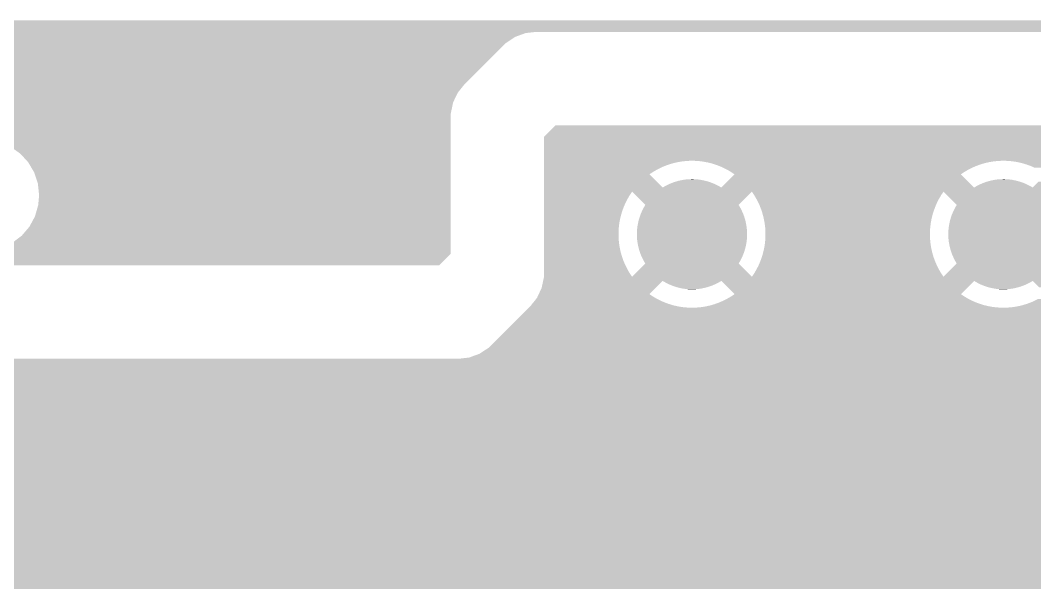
# Model space of a CAD drawing. Extents: x 295 to 953, y 10 to 290.
# Drawn here: x 794.71 to 812.92, y 118.97 to 129.14 of the extents above; entities that cross this region are included whole.
import ezdxf

# ---------------------------------------------------------------- set-up
doc = ezdxf.new("R2010")
doc.units = 0
doc.header["$LTSCALE"] = 5
doc.header["$MEASUREMENT"] = 0
doc.layers.add('GND1', color=7, linetype='CONTINUOUS')

msp = doc.modelspace()

# ---------------------------------------------------------------- linework, layer by layer
at = {"layer": 'GND1'}
for points in [[(741.248, 128.931), (741.248, 129.139), (820.39, 128.931), (820.597, 129.139)], [(741.248, 128.909), (741.248, 128.931), (803.781, 128.909), (803.973, 128.931)], [(741.248, 128.843), (741.248, 128.909), (803.599, 128.843), (803.781, 128.909)], [(741.248, 128.791), (741.248, 128.843), (803.52, 128.791), (803.599, 128.843)], [(748.865, 128.79), (748.768, 128.791), (803.518, 128.79), (803.52, 128.791)], [(748.961, 128.785), (748.865, 128.79), (803.509, 128.785), (803.518, 128.79)], [(749.058, 128.775), (748.961, 128.785), (803.494, 128.775), (803.509, 128.785)], [(749.153, 128.76), (749.058, 128.775), (803.472, 128.76), (803.494, 128.775)], [(749.248, 128.741), (749.153, 128.76), (803.443, 128.741), (803.472, 128.76)], [(749.262, 128.738), (749.248, 128.741), (803.437, 128.738), (803.443, 128.741)], [(749.342, 128.718), (749.262, 128.738), (803.416, 128.718), (803.437, 128.738)], [(749.435, 128.69), (749.342, 128.718), (803.385, 128.69), (803.416, 128.718)], [(749.448, 128.686), (749.435, 128.69), (803.38, 128.686), (803.385, 128.69)], [(749.526, 128.659), (749.448, 128.686), (803.353, 128.659), (803.38, 128.686)], [(749.616, 128.623), (749.526, 128.659), (803.317, 128.623), (803.353, 128.659)], [(749.704, 128.582), (749.616, 128.623), (803.277, 128.582), (803.317, 128.623)], [(749.79, 128.538), (749.704, 128.582), (803.233, 128.538), (803.277, 128.582)], [(749.874, 128.49), (749.79, 128.538), (803.185, 128.49), (803.233, 128.538)], [(749.463, 128.078), (749.874, 128.49), (802.773, 128.078), (803.185, 128.49)], [(741.248, 127.987), (741.248, 128.078), (802.682, 127.987), (802.773, 128.078)], [(741.248, 127.836), (741.248, 127.987), (802.562, 127.836), (802.682, 127.987)], [(741.248, 127.779), (741.248, 127.836), (802.535, 127.779), (802.562, 127.836)], [(750.622, 127.716), (750.586, 127.779), (802.505, 127.716), (802.535, 127.779)], [(750.651, 127.661), (750.622, 127.716), (802.48, 127.661), (802.505, 127.716)], [(750.667, 127.63), (750.651, 127.661), (802.473, 127.63), (802.48, 127.661)], [(750.709, 127.542), (750.667, 127.63), (802.455, 127.542), (802.473, 127.63)], [(750.738, 127.472), (750.709, 127.542), (802.44, 127.472), (802.455, 127.542)], [(750.746, 127.453), (750.738, 127.472), (802.439, 127.453), (802.44, 127.472)], [(750.767, 127.395), (750.746, 127.453), (802.436, 127.395), (802.439, 127.453)], [(750.778, 127.362), (750.767, 127.395), (802.436, 127.362), (802.436, 127.395)], [(750.807, 127.269), (750.778, 127.362), (802.436, 127.269), (802.436, 127.362)], [(750.831, 127.176), (750.807, 127.269), (802.436, 127.176), (802.436, 127.269)], [(804.139, 127.074), (804.32, 127.255), (833.085, 127.074), (833.183, 127.255)], [(750.851, 127.081), (750.831, 127.176), (802.436, 127.081), (802.436, 127.176)], [(750.866, 126.991), (750.851, 127.081), (802.436, 126.991), (802.436, 127.081)], [(804.113, 127.048), (804.139, 127.074), (833.078, 127.048), (833.085, 127.074)], [(794.349, 126.951), (794.142, 126.991), (802.436, 126.951), (802.436, 126.991)], [(794.543, 126.867), (794.349, 126.951), (802.436, 126.867), (802.436, 126.951)], [(804.113, 127.047), (804.113, 127.048), (833.078, 127.047), (833.078, 127.048)], [(804.113, 126.871), (804.113, 127.047), (833.027, 126.871), (833.078, 127.047)], [(794.715, 126.745), (794.543, 126.867), (802.436, 126.745), (802.436, 126.867)], [(794.857, 126.59), (794.715, 126.745), (802.436, 126.59), (802.436, 126.745)], [(804.113, 126.696), (804.113, 126.871), (833.011, 126.696), (833.027, 126.871)], [(804.113, 126.618), (804.113, 126.696), (833.019, 126.618), (833.011, 126.696)], [(794.964, 126.408), (794.857, 126.59), (802.436, 126.408), (802.436, 126.59)], [(804.113, 126.613), (804.113, 126.618), (806.66, 126.613), (806.736, 126.618)], [(804.113, 126.605), (804.113, 126.613), (806.583, 126.605), (806.66, 126.613)], [(804.113, 126.592), (804.113, 126.605), (806.508, 126.592), (806.583, 126.605)], [(804.113, 126.575), (804.113, 126.592), (806.433, 126.575), (806.508, 126.592)], [(804.113, 126.553), (804.113, 126.575), (806.359, 126.553), (806.433, 126.575)], [(804.113, 126.527), (804.113, 126.553), (806.287, 126.527), (806.359, 126.553)], [(804.113, 126.497), (804.113, 126.527), (806.216, 126.497), (806.287, 126.527)], [(806.813, 126.617), (806.736, 126.618), (812.316, 126.617), (812.324, 126.618)], [(806.869, 126.613), (806.813, 126.617), (812.248, 126.613), (812.316, 126.617)], [(806.89, 126.612), (806.869, 126.613), (812.236, 126.612), (812.248, 126.613)], [(806.948, 126.605), (806.89, 126.612), (812.171, 126.605), (812.236, 126.612)], [(806.966, 126.603), (806.948, 126.605), (812.158, 126.603), (812.171, 126.605)], [(807.024, 126.592), (806.966, 126.603), (812.096, 126.592), (812.158, 126.603)], [(807.042, 126.589), (807.024, 126.592), (812.082, 126.589), (812.096, 126.592)], [(807.1, 126.575), (807.042, 126.589), (812.021, 126.575), (812.082, 126.589)], [(807.116, 126.571), (807.1, 126.575), (812.007, 126.571), (812.021, 126.575)], [(807.174, 126.553), (807.116, 126.571), (811.947, 126.553), (812.007, 126.571)], [(807.19, 126.548), (807.174, 126.553), (811.934, 126.548), (811.947, 126.553)], [(807.246, 126.527), (807.19, 126.548), (811.875, 126.527), (811.934, 126.548)], [(807.262, 126.522), (807.246, 126.527), (811.862, 126.522), (811.875, 126.527)], [(807.317, 126.497), (807.262, 126.522), (811.804, 126.497), (811.862, 126.522)], [(812.401, 126.617), (812.324, 126.618), (833.019, 126.617), (833.019, 126.618)], [(812.478, 126.612), (812.401, 126.617), (833.02, 126.612), (833.019, 126.617)], [(812.554, 126.603), (812.478, 126.612), (833.021, 126.603), (833.02, 126.612)], [(812.63, 126.589), (812.554, 126.603), (833.022, 126.589), (833.021, 126.603)], [(812.704, 126.571), (812.63, 126.589), (833.024, 126.571), (833.022, 126.589)], [(812.778, 126.548), (812.704, 126.571), (833.027, 126.548), (833.024, 126.571)], [(812.85, 126.522), (812.778, 126.548), (833.03, 126.522), (833.027, 126.548)], [(812.92, 126.491), (812.85, 126.522), (833.033, 126.491), (833.03, 126.522)], [(795.03, 126.207), (794.964, 126.408), (802.436, 126.207), (802.436, 126.408)], [(804.113, 126.463), (804.113, 126.497), (806.148, 126.463), (806.216, 126.497)], [(804.113, 126.425), (804.113, 126.463), (806.081, 126.425), (806.148, 126.463)], [(804.113, 126.383), (804.113, 126.425), (806.016, 126.383), (806.081, 126.425)], [(804.113, 126.375), (804.113, 126.383), (806.004, 126.375), (806.016, 126.383)], [(804.113, 126.137), (804.113, 126.375), (806.241, 126.137), (806.004, 126.375)], [(807.293, 126.137), (807.53, 126.374), (811.829, 126.137), (811.592, 126.374)], [(807.332, 126.491), (807.317, 126.497), (811.791, 126.491), (811.804, 126.497)], [(807.386, 126.463), (807.332, 126.491), (811.736, 126.463), (811.791, 126.491)], [(807.4, 126.456), (807.386, 126.463), (811.723, 126.456), (811.736, 126.463)], [(807.453, 126.425), (807.4, 126.456), (811.669, 126.425), (811.723, 126.456)], [(807.466, 126.417), (807.453, 126.425), (811.656, 126.417), (811.669, 126.425)], [(807.517, 126.383), (807.466, 126.417), (811.604, 126.383), (811.656, 126.417)], [(807.53, 126.375), (807.517, 126.383), (811.592, 126.375), (811.604, 126.383)], [(807.53, 126.374), (807.53, 126.375), (811.592, 126.374), (811.592, 126.375)], [(795.052, 125.998), (795.03, 126.207), (802.436, 125.998), (802.436, 126.207)], [(806.241, 126.137), (806.28, 126.16), (807.293, 126.137), (807.254, 126.16)], [(806.28, 126.16), (806.3, 126.17), (807.254, 126.16), (807.235, 126.17)], [(806.3, 126.17), (806.338, 126.19), (807.235, 126.17), (807.195, 126.19)], [(806.338, 126.19), (806.36, 126.2), (807.195, 126.19), (807.176, 126.2)], [(806.36, 126.2), (806.399, 126.217), (807.176, 126.2), (807.133, 126.217)], [(806.399, 126.217), (806.421, 126.225), (807.133, 126.217), (807.114, 126.225)], [(806.421, 126.225), (806.462, 126.24), (807.114, 126.225), (807.071, 126.24)], [(806.462, 126.24), (806.485, 126.246), (807.071, 126.24), (807.051, 126.246)], [(806.485, 126.246), (806.526, 126.258), (807.051, 126.246), (807.006, 126.258)], [(806.526, 126.258), (806.55, 126.263), (807.006, 126.258), (806.987, 126.263)], [(806.55, 126.263), (806.591, 126.272), (806.987, 126.263), (806.941, 126.272)], [(806.591, 126.272), (806.616, 126.276), (806.941, 126.272), (806.922, 126.276)], [(806.616, 126.276), (806.657, 126.282), (806.922, 126.276), (806.874, 126.282)], [(806.657, 126.282), (806.685, 126.284), (806.874, 126.282), (806.856, 126.284)], [(806.685, 126.284), (806.723, 126.287), (806.856, 126.284), (806.803, 126.287)], [(806.723, 126.287), (806.789, 126.288), (806.803, 126.287), (806.789, 126.288)], [(811.829, 126.137), (811.868, 126.16), (812.881, 126.137), (812.842, 126.16)], [(811.868, 126.16), (811.888, 126.17), (812.842, 126.16), (812.823, 126.17)], [(811.888, 126.17), (811.926, 126.19), (812.823, 126.17), (812.783, 126.19)], [(811.926, 126.19), (811.948, 126.2), (812.783, 126.19), (812.764, 126.2)], [(811.948, 126.2), (811.987, 126.217), (812.764, 126.2), (812.721, 126.217)], [(811.987, 126.217), (812.009, 126.225), (812.721, 126.217), (812.702, 126.225)], [(812.009, 126.225), (812.05, 126.24), (812.702, 126.225), (812.659, 126.24)], [(812.05, 126.24), (812.073, 126.246), (812.659, 126.24), (812.639, 126.246)], [(812.073, 126.246), (812.114, 126.258), (812.639, 126.246), (812.594, 126.258)], [(812.114, 126.258), (812.138, 126.263), (812.594, 126.258), (812.575, 126.263)], [(812.138, 126.263), (812.179, 126.272), (812.575, 126.263), (812.529, 126.272)], [(812.179, 126.272), (812.204, 126.276), (812.529, 126.272), (812.51, 126.276)], [(812.204, 126.276), (812.245, 126.282), (812.51, 126.276), (812.462, 126.282)], [(812.245, 126.282), (812.273, 126.284), (812.462, 126.282), (812.444, 126.284)], [(812.273, 126.284), (812.311, 126.287), (812.444, 126.284), (812.391, 126.287)], [(812.311, 126.287), (812.377, 126.288), (812.391, 126.287), (812.377, 126.288)], [(812.881, 126.137), (812.895, 126.151), (826.486, 126.137), (826.505, 126.151)], [(812.895, 126.151), (812.985, 126.241), (826.505, 126.151), (826.695, 126.241)], [(795.036, 125.823), (795.052, 125.998), (802.436, 125.823), (802.436, 125.998)], [(804.113, 126.062), (804.113, 126.137), (826.389, 126.062), (826.486, 126.137)], [(804.113, 125.999), (804.113, 126.062), (805.649, 125.999), (805.692, 126.062)], [(804.113, 125.932), (804.113, 125.999), (805.61, 125.932), (805.649, 125.999)], [(805.929, 125.825), (805.692, 126.062), (807.605, 125.825), (807.842, 126.062)], [(807.869, 126.024), (807.842, 126.062), (811.254, 126.024), (811.28, 126.062)], [(807.884, 125.999), (807.869, 126.024), (811.237, 125.999), (811.254, 126.024)], [(807.909, 125.959), (807.884, 125.999), (811.214, 125.959), (811.237, 125.999)], [(811.517, 125.825), (811.28, 126.062), (813.193, 125.825), (813.43, 126.062)], [(794.978, 125.62), (795.036, 125.823), (802.436, 125.62), (802.436, 125.823)], [(804.113, 125.864), (804.113, 125.932), (805.575, 125.864), (805.61, 125.932)], [(804.113, 125.794), (804.113, 125.864), (805.545, 125.794), (805.575, 125.864)], [(804.113, 125.722), (804.113, 125.794), (805.518, 125.722), (805.545, 125.794)], [(805.896, 125.767), (805.918, 125.806), (807.638, 125.767), (807.616, 125.806)], [(805.918, 125.806), (805.929, 125.825), (807.616, 125.806), (807.605, 125.825)], [(807.923, 125.932), (807.909, 125.959), (811.198, 125.932), (811.214, 125.959)], [(807.945, 125.891), (807.923, 125.932), (811.177, 125.891), (811.198, 125.932)], [(807.958, 125.864), (807.945, 125.891), (811.163, 125.864), (811.177, 125.891)], [(807.978, 125.822), (807.958, 125.864), (811.145, 125.822), (811.163, 125.864)], [(807.989, 125.794), (807.978, 125.822), (811.133, 125.794), (811.145, 125.822)], [(808.006, 125.75), (807.989, 125.794), (811.117, 125.75), (811.133, 125.794)], [(811.484, 125.767), (811.506, 125.806), (813.226, 125.767), (813.204, 125.806)], [(811.506, 125.806), (811.517, 125.825), (813.204, 125.806), (813.193, 125.825)], [(794.878, 125.434), (794.978, 125.62), (802.436, 125.434), (802.436, 125.62)], [(804.113, 125.648), (804.113, 125.722), (805.495, 125.648), (805.518, 125.722)], [(804.113, 125.574), (804.113, 125.648), (805.477, 125.574), (805.495, 125.648)], [(805.82, 125.583), (805.834, 125.625), (807.714, 125.583), (807.701, 125.625)], [(805.834, 125.625), (805.841, 125.646), (807.701, 125.625), (807.693, 125.646)], [(805.841, 125.646), (805.858, 125.687), (807.693, 125.646), (807.677, 125.687)], [(805.858, 125.687), (805.866, 125.708), (807.677, 125.687), (807.667, 125.708)], [(805.866, 125.708), (805.886, 125.748), (807.667, 125.708), (807.649, 125.748)], [(805.886, 125.748), (805.896, 125.767), (807.649, 125.748), (807.638, 125.767)], [(808.016, 125.722), (808.006, 125.75), (811.106, 125.722), (811.117, 125.75)], [(808.03, 125.678), (808.016, 125.722), (811.092, 125.678), (811.106, 125.722)], [(808.038, 125.648), (808.03, 125.678), (811.083, 125.648), (811.092, 125.678)], [(808.05, 125.603), (808.038, 125.648), (811.072, 125.603), (811.083, 125.648)], [(808.056, 125.574), (808.05, 125.603), (811.065, 125.574), (811.072, 125.603)], [(811.408, 125.583), (811.422, 125.625), (813.302, 125.583), (813.289, 125.625)], [(811.422, 125.625), (811.429, 125.646), (813.289, 125.625), (813.281, 125.646)], [(811.429, 125.646), (811.446, 125.687), (813.281, 125.646), (813.265, 125.687)], [(811.446, 125.687), (811.454, 125.708), (813.265, 125.687), (813.255, 125.708)], [(811.454, 125.708), (811.474, 125.748), (813.255, 125.708), (813.237, 125.748)], [(811.474, 125.748), (811.484, 125.767), (813.237, 125.748), (813.226, 125.767)], [(794.741, 125.274), (794.878, 125.434), (802.436, 125.274), (802.436, 125.434)], [(804.113, 125.498), (804.113, 125.574), (805.463, 125.498), (805.477, 125.574)], [(804.113, 125.422), (804.113, 125.498), (805.454, 125.422), (805.463, 125.498)], [(804.113, 125.345), (804.113, 125.422), (805.449, 125.345), (805.454, 125.422)], [(805.782, 125.388), (805.787, 125.432), (807.752, 125.388), (807.747, 125.432)], [(805.787, 125.432), (805.79, 125.454), (807.747, 125.432), (807.743, 125.454)], [(805.79, 125.454), (805.799, 125.497), (807.743, 125.454), (807.736, 125.497)], [(805.799, 125.497), (805.803, 125.519), (807.736, 125.497), (807.731, 125.519)], [(805.803, 125.519), (805.814, 125.562), (807.731, 125.519), (807.721, 125.562)], [(805.814, 125.562), (805.82, 125.583), (807.721, 125.562), (807.714, 125.583)], [(808.066, 125.528), (808.056, 125.574), (811.057, 125.528), (811.065, 125.574)], [(808.07, 125.498), (808.066, 125.528), (811.051, 125.498), (811.057, 125.528)], [(808.077, 125.452), (808.07, 125.498), (811.046, 125.452), (811.051, 125.498)], [(808.08, 125.422), (808.077, 125.452), (811.042, 125.422), (811.046, 125.452)], [(808.084, 125.376), (808.08, 125.422), (811.039, 125.376), (811.042, 125.422)], [(811.37, 125.388), (811.375, 125.432), (813.34, 125.388), (813.335, 125.432)], [(811.375, 125.432), (811.378, 125.454), (813.335, 125.432), (813.331, 125.454)], [(811.378, 125.454), (811.387, 125.497), (813.331, 125.454), (813.324, 125.497)], [(811.387, 125.497), (811.391, 125.519), (813.324, 125.497), (813.319, 125.519)], [(811.391, 125.519), (811.402, 125.562), (813.319, 125.519), (813.309, 125.562)], [(811.402, 125.562), (811.408, 125.583), (813.309, 125.562), (813.302, 125.583)], [(794.573, 125.146), (794.741, 125.274), (802.436, 125.146), (802.436, 125.274)], [(804.113, 125.268), (804.113, 125.345), (805.449, 125.268), (805.449, 125.345)], [(804.113, 125.192), (804.113, 125.268), (805.453, 125.192), (805.449, 125.268)], [(805.778, 125.321), (805.781, 125.366), (807.755, 125.321), (807.754, 125.366)], [(805.778, 125.299), (805.778, 125.321), (807.756, 125.299), (807.755, 125.321)], [(805.779, 125.277), (805.778, 125.299), (807.756, 125.277), (807.756, 125.299)], [(805.78, 125.233), (805.779, 125.277), (807.753, 125.233), (807.756, 125.277)], [(805.781, 125.366), (805.782, 125.388), (807.754, 125.366), (807.752, 125.388)], [(808.081, 125.192), (808.085, 125.253), (811.041, 125.192), (811.037, 125.253)], [(808.084, 125.345), (808.084, 125.376), (811.037, 125.345), (811.039, 125.376)], [(808.086, 125.299), (808.084, 125.345), (811.037, 125.299), (811.037, 125.345)], [(808.085, 125.268), (808.086, 125.299), (811.037, 125.268), (811.037, 125.299)], [(808.085, 125.253), (808.085, 125.268), (811.037, 125.253), (811.037, 125.268)], [(811.366, 125.321), (811.369, 125.366), (813.343, 125.321), (813.342, 125.366)], [(811.366, 125.299), (811.366, 125.321), (813.344, 125.299), (813.343, 125.321)], [(811.367, 125.277), (811.366, 125.299), (813.344, 125.277), (813.344, 125.299)], [(811.368, 125.233), (811.367, 125.277), (813.341, 125.233), (813.344, 125.277)], [(811.369, 125.366), (811.37, 125.388), (813.342, 125.366), (813.34, 125.388)], [(794.177, 125.008), (794.383, 125.056), (802.436, 125.008), (802.436, 125.056)], [(794.383, 125.056), (794.573, 125.146), (802.436, 125.056), (802.436, 125.146)], [(804.113, 125.116), (804.113, 125.192), (805.461, 125.116), (805.453, 125.192)], [(804.113, 125.04), (804.113, 125.116), (805.474, 125.04), (805.461, 125.116)], [(805.782, 125.21), (805.78, 125.233), (807.752, 125.21), (807.753, 125.233)], [(805.787, 125.166), (805.782, 125.21), (807.747, 125.166), (807.752, 125.21)], [(805.791, 125.145), (805.787, 125.166), (807.744, 125.145), (807.747, 125.166)], [(805.798, 125.101), (805.791, 125.145), (807.736, 125.101), (807.744, 125.145)], [(805.803, 125.079), (805.798, 125.101), (807.731, 125.079), (807.736, 125.101)], [(805.814, 125.036), (805.803, 125.079), (807.72, 125.036), (807.731, 125.079)], [(808.06, 125.04), (808.071, 125.1), (811.062, 125.04), (811.052, 125.1)], [(808.071, 125.1), (808.073, 125.116), (811.052, 125.1), (811.049, 125.116)], [(808.073, 125.116), (808.08, 125.176), (811.049, 125.116), (811.042, 125.176)], [(808.08, 125.176), (808.081, 125.192), (811.042, 125.176), (811.041, 125.192)], [(811.37, 125.21), (811.368, 125.233), (813.34, 125.21), (813.341, 125.233)], [(811.375, 125.166), (811.37, 125.21), (813.335, 125.166), (813.34, 125.21)], [(811.379, 125.145), (811.375, 125.166), (813.332, 125.145), (813.335, 125.166)], [(811.386, 125.101), (811.379, 125.145), (813.324, 125.101), (813.332, 125.145)], [(811.391, 125.079), (811.386, 125.101), (813.319, 125.079), (813.324, 125.101)], [(811.402, 125.036), (811.391, 125.079), (813.308, 125.036), (813.319, 125.079)], [(749.746, 124.831), (749.832, 124.877), (802.319, 124.831), (802.365, 124.877)], [(749.828, 124.948), (749.772, 125.004), (802.436, 124.948), (802.436, 125.004)], [(749.874, 124.902), (749.829, 124.948), (802.391, 124.902), (802.436, 124.948)], [(749.832, 124.877), (749.874, 124.902), (802.365, 124.877), (802.391, 124.902)], [(793.967, 125.004), (794.177, 125.008), (802.436, 125.004), (802.436, 125.008)], [(804.113, 124.965), (804.113, 125.04), (805.491, 124.965), (805.474, 125.04)], [(804.113, 124.891), (804.113, 124.965), (805.513, 124.891), (805.491, 124.965)], [(804.113, 124.819), (804.113, 124.891), (805.539, 124.819), (805.513, 124.891)], [(805.82, 125.015), (805.814, 125.036), (807.714, 125.015), (807.72, 125.036)], [(805.833, 124.973), (805.82, 125.015), (807.7, 124.973), (807.714, 125.015)], [(805.841, 124.952), (805.833, 124.973), (807.693, 124.952), (807.7, 124.973)], [(805.857, 124.911), (805.841, 124.952), (807.676, 124.911), (807.693, 124.952)], [(805.867, 124.891), (805.857, 124.911), (807.668, 124.891), (807.676, 124.911)], [(805.886, 124.851), (805.867, 124.891), (807.648, 124.851), (807.668, 124.891)], [(807.995, 124.819), (808.016, 124.877), (811.127, 124.819), (811.106, 124.877)], [(808.016, 124.877), (808.021, 124.891), (811.106, 124.877), (811.101, 124.891)], [(808.021, 124.891), (808.039, 124.95), (811.101, 124.891), (811.084, 124.95)], [(808.039, 124.95), (808.042, 124.965), (811.084, 124.95), (811.079, 124.965)], [(808.042, 124.965), (808.057, 125.025), (811.079, 124.965), (811.066, 125.025)], [(808.057, 125.025), (808.06, 125.04), (811.066, 125.025), (811.062, 125.04)], [(811.408, 125.015), (811.402, 125.036), (813.302, 125.015), (813.308, 125.036)], [(811.421, 124.973), (811.408, 125.015), (813.288, 124.973), (813.302, 125.015)], [(811.429, 124.952), (811.421, 124.973), (813.281, 124.952), (813.288, 124.973)], [(811.445, 124.911), (811.429, 124.952), (813.264, 124.911), (813.281, 124.952)], [(811.455, 124.891), (811.445, 124.911), (813.256, 124.891), (813.264, 124.911)], [(811.474, 124.851), (811.455, 124.891), (813.236, 124.851), (813.256, 124.891)], [(749.543, 124.74), (749.57, 124.751), (802.229, 124.74), (802.239, 124.751)], [(749.57, 124.751), (749.659, 124.789), (802.239, 124.751), (802.277, 124.789)], [(749.659, 124.789), (749.746, 124.831), (802.277, 124.789), (802.319, 124.831)], [(804.113, 124.748), (804.113, 124.819), (805.569, 124.748), (805.539, 124.819)], [(804.113, 124.68), (804.113, 124.748), (805.603, 124.68), (805.569, 124.748)], [(805.692, 124.536), (805.929, 124.773), (807.842, 124.536), (807.605, 124.773)], [(805.896, 124.831), (805.886, 124.851), (807.638, 124.831), (807.648, 124.851)], [(805.918, 124.792), (805.896, 124.831), (807.616, 124.792), (807.638, 124.831)], [(805.929, 124.773), (805.918, 124.792), (807.605, 124.773), (807.616, 124.792)], [(807.931, 124.68), (807.959, 124.734), (811.191, 124.68), (811.164, 124.734)], [(807.959, 124.734), (807.965, 124.748), (811.164, 124.734), (811.157, 124.748)], [(807.965, 124.748), (807.99, 124.805), (811.157, 124.748), (811.133, 124.805)], [(807.99, 124.805), (807.995, 124.819), (811.133, 124.805), (811.127, 124.819)], [(811.28, 124.536), (811.517, 124.773), (813.43, 124.536), (813.193, 124.773)], [(811.484, 124.831), (811.474, 124.851), (813.226, 124.831), (813.236, 124.851)], [(811.506, 124.792), (811.484, 124.831), (813.204, 124.792), (813.226, 124.831)], [(811.517, 124.773), (811.506, 124.792), (813.193, 124.773), (813.204, 124.792)], [(804.096, 124.461), (804.109, 124.523), (826.49, 124.461), (826.403, 124.523)], [(804.109, 124.523), (804.11, 124.536), (826.403, 124.523), (826.385, 124.536)], [(804.11, 124.549), (804.113, 124.601), (805.683, 124.549), (805.649, 124.601)], [(804.11, 124.536), (804.11, 124.549), (805.692, 124.536), (805.683, 124.549)], [(804.113, 124.613), (804.113, 124.68), (805.641, 124.613), (805.603, 124.68)], [(804.113, 124.601), (804.113, 124.613), (805.649, 124.601), (805.641, 124.613)], [(807.842, 124.536), (807.851, 124.549), (811.28, 124.536), (811.271, 124.549)], [(807.851, 124.549), (807.885, 124.6), (811.271, 124.549), (811.237, 124.6)], [(807.885, 124.6), (807.893, 124.613), (811.237, 124.6), (811.229, 124.613)], [(807.893, 124.613), (807.924, 124.666), (811.229, 124.613), (811.199, 124.666)], [(807.924, 124.666), (807.931, 124.68), (811.199, 124.666), (811.191, 124.68)], [(804.017, 124.224), (804.069, 124.334), (806.004, 124.224), (806.114, 124.334)], [(804.069, 124.334), (804.096, 124.461), (806.114, 124.334), (806.241, 124.461)], [(806.281, 124.439), (806.241, 124.461), (807.255, 124.439), (807.293, 124.461)], [(806.299, 124.428), (806.281, 124.439), (807.234, 124.428), (807.255, 124.439)], [(806.34, 124.408), (806.299, 124.428), (807.196, 124.408), (807.234, 124.428)], [(806.358, 124.398), (806.34, 124.408), (807.174, 124.398), (807.196, 124.408)], [(806.401, 124.381), (806.358, 124.398), (807.135, 124.381), (807.174, 124.398)], [(806.42, 124.373), (806.401, 124.381), (807.113, 124.373), (807.135, 124.381)], [(806.463, 124.358), (806.42, 124.373), (807.072, 124.358), (807.113, 124.373)], [(806.483, 124.352), (806.463, 124.358), (807.049, 124.352), (807.072, 124.358)], [(806.528, 124.34), (806.483, 124.352), (807.008, 124.34), (807.049, 124.352)], [(806.547, 124.335), (806.528, 124.34), (806.985, 124.335), (807.008, 124.34)], [(806.593, 124.326), (806.547, 124.335), (806.943, 124.326), (806.985, 124.335)], [(806.612, 124.322), (806.593, 124.326), (806.918, 124.322), (806.943, 124.326)], [(807.53, 124.224), (807.293, 124.461), (811.592, 124.224), (811.829, 124.461)], [(811.869, 124.439), (811.829, 124.461), (812.843, 124.439), (812.881, 124.461)], [(811.887, 124.428), (811.869, 124.439), (812.822, 124.428), (812.843, 124.439)], [(811.928, 124.408), (811.887, 124.428), (812.784, 124.408), (812.822, 124.428)], [(811.946, 124.398), (811.928, 124.408), (812.762, 124.398), (812.784, 124.408)], [(811.989, 124.381), (811.946, 124.398), (812.723, 124.381), (812.762, 124.398)], [(812.008, 124.373), (811.989, 124.381), (812.701, 124.373), (812.723, 124.381)], [(812.051, 124.358), (812.008, 124.373), (812.66, 124.358), (812.701, 124.373)], [(812.071, 124.352), (812.051, 124.358), (812.637, 124.352), (812.66, 124.358)], [(812.116, 124.34), (812.071, 124.352), (812.596, 124.34), (812.637, 124.352)], [(812.135, 124.335), (812.116, 124.34), (812.573, 124.335), (812.596, 124.34)], [(812.181, 124.326), (812.135, 124.335), (812.531, 124.326), (812.573, 124.335)], [(812.2, 124.322), (812.181, 124.326), (812.506, 124.322), (812.531, 124.326)], [(812.913, 124.429), (812.881, 124.461), (826.535, 124.429), (826.49, 124.461)], [(812.996, 124.346), (812.913, 124.429), (826.729, 124.346), (826.535, 124.429)], [(803.946, 124.107), (803.974, 124.142), (806.202, 124.107), (806.134, 124.142)], [(803.974, 124.142), (803.987, 124.159), (806.134, 124.142), (806.105, 124.159)], [(803.987, 124.159), (803.997, 124.181), (806.105, 124.159), (806.068, 124.181)], [(803.997, 124.181), (804.017, 124.224), (806.068, 124.181), (806.004, 124.224)], [(806.661, 124.316), (806.612, 124.322), (806.878, 124.316), (806.918, 124.322)], [(806.678, 124.314), (806.661, 124.316), (806.849, 124.314), (806.878, 124.316)], [(806.732, 124.311), (806.678, 124.314), (806.811, 124.311), (806.849, 124.314)], [(806.745, 124.31), (806.732, 124.311), (806.745, 124.31), (806.811, 124.311)], [(807.387, 124.135), (807.399, 124.142), (811.736, 124.135), (811.722, 124.142)], [(807.399, 124.142), (807.453, 124.173), (811.722, 124.142), (811.67, 124.173)], [(807.453, 124.173), (807.466, 124.181), (811.67, 124.173), (811.656, 124.181)], [(807.466, 124.181), (807.518, 124.215), (811.656, 124.181), (811.605, 124.215)], [(807.518, 124.215), (807.53, 124.224), (811.605, 124.215), (811.592, 124.224)], [(812.249, 124.316), (812.2, 124.322), (812.466, 124.316), (812.506, 124.322)], [(812.266, 124.314), (812.249, 124.316), (812.437, 124.314), (812.466, 124.316)], [(812.32, 124.311), (812.266, 124.314), (812.399, 124.311), (812.437, 124.314)], [(812.333, 124.31), (812.32, 124.311), (812.333, 124.31), (812.399, 124.311)], [(803.793, 123.934), (803.826, 123.967), (833.517, 123.934), (833.571, 123.967)], [(803.826, 123.967), (803.84, 123.981), (833.571, 123.967), (833.597, 123.981)], [(803.84, 123.981), (803.845, 123.986), (806.721, 123.981), (806.644, 123.986)], [(803.84, 123.981), (803.84, 123.981), (806.798, 123.981), (806.721, 123.981)], [(803.845, 123.986), (803.855, 123.995), (806.644, 123.986), (806.568, 123.995)], [(803.855, 123.995), (803.867, 124.008), (806.568, 123.995), (806.5, 124.008)], [(803.867, 124.008), (803.868, 124.009), (806.5, 124.008), (806.493, 124.009)], [(803.868, 124.009), (803.883, 124.027), (806.493, 124.009), (806.418, 124.027)], [(803.883, 124.027), (803.9, 124.05), (806.418, 124.027), (806.345, 124.05)], [(803.9, 124.05), (803.922, 124.077), (806.345, 124.05), (806.273, 124.077)], [(803.922, 124.077), (803.946, 124.107), (806.273, 124.077), (806.202, 124.107)], [(806.798, 123.981), (806.806, 123.981), (812.386, 123.981), (812.309, 123.981)], [(806.806, 123.981), (806.874, 123.985), (812.309, 123.981), (812.253, 123.985)], [(806.874, 123.985), (806.887, 123.986), (812.253, 123.985), (812.232, 123.986)], [(806.887, 123.986), (806.951, 123.993), (812.232, 123.986), (812.174, 123.993)], [(806.951, 123.993), (806.964, 123.995), (812.174, 123.993), (812.156, 123.995)], [(806.964, 123.995), (807.026, 124.006), (812.156, 123.995), (812.098, 124.006)], [(807.026, 124.006), (807.04, 124.009), (812.098, 124.006), (812.081, 124.009)], [(807.04, 124.009), (807.101, 124.023), (812.081, 124.009), (812.022, 124.023)], [(807.101, 124.023), (807.115, 124.027), (812.022, 124.023), (812.006, 124.027)], [(807.115, 124.027), (807.175, 124.045), (812.006, 124.027), (811.949, 124.045)], [(807.175, 124.045), (807.188, 124.05), (811.949, 124.045), (811.933, 124.05)], [(807.188, 124.05), (807.247, 124.071), (811.933, 124.05), (811.876, 124.071)], [(807.247, 124.071), (807.261, 124.077), (811.876, 124.071), (811.861, 124.077)], [(807.261, 124.077), (807.318, 124.101), (811.861, 124.077), (811.805, 124.101)], [(807.318, 124.101), (807.331, 124.107), (811.805, 124.101), (811.79, 124.107)], [(807.331, 124.107), (807.387, 124.135), (811.79, 124.107), (811.736, 124.135)], [(812.386, 123.981), (812.462, 123.985), (833.597, 123.981), (833.604, 123.985)], [(812.462, 123.985), (812.539, 123.993), (833.604, 123.985), (833.62, 123.993)], [(812.539, 123.993), (812.557, 123.996), (833.62, 123.993), (833.626, 123.996)], [(812.557, 123.996), (812.614, 124.006), (833.626, 123.996), (833.648, 124.006)], [(812.614, 124.006), (812.681, 124.021), (833.648, 124.006), (833.684, 124.021)], [(812.681, 124.021), (812.689, 124.023), (833.684, 124.021), (833.689, 124.023)], [(812.689, 124.023), (812.755, 124.043), (833.689, 124.023), (833.743, 124.043)], [(812.755, 124.043), (812.763, 124.045), (833.743, 124.043), (833.751, 124.045)], [(812.763, 124.045), (812.803, 124.059), (833.751, 124.045), (833.803, 124.059)], [(812.803, 124.059), (812.835, 124.071), (833.803, 124.059), (833.859, 124.071)], [(812.835, 124.071), (812.838, 124.072), (833.859, 124.071), (833.864, 124.072)], [(812.838, 124.072), (812.856, 124.08), (833.864, 124.072), (833.927, 124.08)], [(812.856, 124.08), (812.865, 124.083), (833.927, 124.08), (833.989, 124.083)], [(812.865, 124.083), (812.892, 124.095), (840.766, 124.083), (840.771, 124.095)], [(812.892, 124.095), (812.906, 124.101), (840.771, 124.095), (840.775, 124.101)], [(812.906, 124.101), (812.975, 124.135), (840.775, 124.101), (840.796, 124.135)], [(803.62, 123.761), (803.779, 123.92), (833.656, 123.761), (833.498, 123.92)], [(803.779, 123.92), (803.793, 123.934), (833.498, 123.92), (833.517, 123.934)], [(803.41, 123.551), (803.467, 123.608), (833.2, 123.551), (833.227, 123.608)], [(803.467, 123.608), (803.522, 123.662), (833.227, 123.608), (833.257, 123.662)], [(803.522, 123.662), (803.574, 123.715), (833.257, 123.662), (833.292, 123.715)], [(803.574, 123.715), (803.62, 123.761), (840.629, 123.715), (840.641, 123.761)], [(803.231, 123.371), (803.292, 123.433), (833.145, 123.371), (833.159, 123.433)], [(803.292, 123.433), (803.352, 123.493), (833.159, 123.433), (833.177, 123.493)], [(803.352, 123.493), (803.41, 123.551), (833.177, 123.493), (833.2, 123.551)], [(803, 123.184), (803.096, 123.247), (833.129, 123.184), (833.13, 123.247)], [(803.096, 123.247), (803.112, 123.257), (833.13, 123.247), (833.13, 123.257)], [(803.112, 123.257), (803.169, 123.309), (833.13, 123.257), (833.135, 123.309)], [(803.169, 123.31), (803.231, 123.371), (833.135, 123.31), (833.145, 123.371)], [(803.169, 123.309), (803.169, 123.31), (833.135, 123.309), (833.135, 123.31)], [(754.679, 123.016), (754.722, 123.06), (833.149, 123.016), (833.14, 123.06)], [(754.722, 123.06), (754.725, 123.063), (833.14, 123.06), (833.14, 123.063)], [(768.003, 123.063), (768.004, 123.064), (833.14, 123.063), (833.14, 123.064)], [(802.576, 123.064), (802.768, 123.086), (833.14, 123.064), (833.137, 123.086)], [(802.768, 123.086), (802.866, 123.122), (833.137, 123.086), (833.132, 123.122)], [(802.866, 123.122), (802.95, 123.152), (833.132, 123.122), (833.131, 123.152)], [(802.95, 123.152), (803, 123.184), (833.131, 123.152), (833.129, 123.184)], [(768.38, 122.998), (768.368, 123.016), (833.153, 122.998), (833.149, 123.016)], [(768.392, 122.98), (768.38, 122.998), (833.158, 122.98), (833.153, 122.998)], [(768.417, 122.938), (768.392, 122.98), (833.17, 122.938), (833.158, 122.98)], [(768.424, 122.926), (768.417, 122.938), (833.174, 122.926), (833.17, 122.938)], [(768.448, 122.879), (768.424, 122.926), (833.191, 122.879), (833.174, 122.926)], [(768.452, 122.87), (768.448, 122.879), (833.194, 122.87), (833.191, 122.879)], [(768.472, 122.821), (768.452, 122.87), (833.216, 122.821), (833.194, 122.87)], [(768.476, 122.812), (768.472, 122.821), (833.221, 122.812), (833.216, 122.821)], [(768.491, 122.766), (768.476, 122.812), (833.245, 122.766), (833.221, 122.812)], [(768.496, 122.753), (768.491, 122.766), (833.253, 122.753), (833.245, 122.766)], [(768.506, 122.712), (768.496, 122.753), (833.278, 122.712), (833.253, 122.753)], [(768.511, 122.693), (768.506, 122.712), (833.292, 122.693), (833.278, 122.712)], [(768.511, 122.692), (768.511, 122.693), (840.651, 122.692), (840.65, 122.693)], [(768.512, 122.686), (768.511, 122.692), (840.652, 122.686), (840.651, 122.692)], [(768.519, 122.646), (768.512, 122.686), (840.668, 122.646), (840.652, 122.686)], [(768.522, 122.63), (768.519, 122.646), (833.641, 122.63), (833.656, 122.646)], [(768.529, 122.568), (768.522, 122.63), (833.578, 122.568), (833.641, 122.63)], [(768.531, 122.505), (768.529, 122.568), (833.516, 122.505), (833.578, 122.568)], [(768.531, 122.487), (768.531, 122.505), (833.498, 122.487), (833.516, 122.505)], [(768.501, 122.276), (768.512, 122.324), (840.85, 122.276), (840.821, 122.324)], [(768.512, 122.325), (768.513, 122.33), (833.965, 122.325), (833.903, 122.33)], [(768.512, 122.324), (768.512, 122.325), (834.028, 122.324), (833.965, 122.325)], [(768.513, 122.33), (768.515, 122.337), (833.903, 122.33), (833.856, 122.337)], [(768.515, 122.34), (768.518, 122.354), (833.841, 122.34), (833.78, 122.354)], [(768.515, 122.337), (768.515, 122.34), (833.856, 122.337), (833.841, 122.34)], [(768.518, 122.354), (768.521, 122.372), (833.78, 122.354), (833.72, 122.372)], [(768.521, 122.372), (768.524, 122.395), (833.72, 122.372), (833.661, 122.395)], [(768.524, 122.395), (768.525, 122.399), (833.661, 122.395), (833.652, 122.399)], [(768.525, 122.399), (768.527, 122.422), (833.652, 122.399), (833.604, 122.422)], [(768.527, 122.422), (768.529, 122.453), (833.604, 122.422), (833.55, 122.453)], [(768.529, 122.453), (768.53, 122.462), (833.55, 122.453), (833.536, 122.462)], [(768.53, 122.462), (768.531, 122.487), (833.536, 122.462), (833.498, 122.487)], [(768.433, 122.102), (768.46, 122.158), (840.974, 122.102), (840.927, 122.158)], [(768.46, 122.158), (768.468, 122.178), (840.927, 122.158), (840.91, 122.178)], [(768.468, 122.178), (768.482, 122.216), (840.91, 122.178), (840.886, 122.216)], [(768.482, 122.216), (768.501, 122.276), (840.886, 122.216), (840.85, 122.276)], [(754.519, 121.96), (754.519, 121.994), (823.711, 121.96), (823.783, 121.994)], [(754.519, 121.948), (754.519, 121.96), (823.694, 121.948), (823.711, 121.96)], [(768.368, 121.994), (768.402, 122.046), (823.783, 121.994), (823.894, 122.046)], [(768.402, 122.046), (768.404, 122.05), (823.894, 122.046), (823.901, 122.05)], [(768.404, 122.05), (768.431, 122.098), (823.901, 122.05), (824.107, 122.098)], [(768.431, 122.098), (768.433, 122.101), (824.107, 122.098), (824.279, 122.101)], [(768.433, 122.101), (768.433, 122.102), (824.279, 122.101), (824.317, 122.102)], [(768.119, 121.832), (768.003, 121.948), (823.543, 121.832), (823.694, 121.948)], [(768.089, 121.742), (768.142, 121.775), (823.466, 121.742), (823.495, 121.775)], [(768.162, 121.789), (768.119, 121.832), (823.506, 121.789), (823.543, 121.832)], [(768.142, 121.775), (768.162, 121.789), (823.495, 121.775), (823.506, 121.789)], [(754.519, 121.486), (754.519, 121.625), (823.306, 121.486), (823.381, 121.625)], [(767.67, 121.625), (767.733, 121.629), (823.381, 121.625), (823.383, 121.629)], [(767.733, 121.629), (767.795, 121.637), (823.383, 121.629), (823.388, 121.637)], [(767.795, 121.637), (767.857, 121.649), (823.388, 121.637), (823.394, 121.649)], [(767.857, 121.649), (767.917, 121.666), (823.394, 121.649), (823.404, 121.666)], [(767.917, 121.666), (767.931, 121.671), (823.404, 121.666), (823.406, 121.671)], [(767.931, 121.671), (767.976, 121.687), (823.406, 121.671), (823.42, 121.687)], [(767.976, 121.687), (768.033, 121.712), (823.42, 121.687), (823.441, 121.712)], [(768.033, 121.712), (768.089, 121.742), (823.441, 121.712), (823.466, 121.742)], [(754.519, 121.283), (754.519, 121.486), (823.248, 121.283), (823.306, 121.486)], [(754.519, 121.108), (754.519, 121.283), (823.232, 121.108), (823.248, 121.283)], [(754.519, 120.898), (754.519, 121.108), (823.254, 120.898), (823.232, 121.108)], [(754.519, 120.698), (754.519, 120.898), (823.32, 120.698), (823.254, 120.898)], [(754.519, 120.516), (754.519, 120.698), (823.427, 120.516), (823.32, 120.698)], [(754.519, 120.361), (754.519, 120.516), (823.569, 120.361), (823.427, 120.516)], [(754.519, 120.238), (754.519, 120.361), (823.741, 120.238), (823.569, 120.361)], [(754.519, 120.155), (754.519, 120.238), (823.935, 120.155), (823.741, 120.238)], [(754.519, 120.115), (754.519, 120.155), (824.142, 120.115), (823.935, 120.155)], [(754.519, 120.006), (754.519, 120.115), (849.683, 120.006), (849.683, 120.115)], [(754.519, 120.002), (754.519, 120.006), (833.886, 120.002), (834.096, 120.006)], [(754.519, 119.954), (754.519, 120.002), (833.68, 119.954), (833.886, 120.002)], [(754.519, 119.864), (754.519, 119.954), (833.49, 119.864), (833.68, 119.954)], [(754.519, 119.736), (754.519, 119.864), (833.322, 119.736), (833.49, 119.864)], [(754.519, 119.576), (754.519, 119.736), (833.185, 119.576), (833.322, 119.736)], [(754.519, 119.39), (754.519, 119.576), (833.085, 119.39), (833.185, 119.576)], [(754.519, 119.188), (754.519, 119.39), (833.027, 119.188), (833.085, 119.39)], [(754.519, 119.013), (754.519, 119.188), (833.011, 119.013), (833.027, 119.188)], [(754.519, 118.934), (754.519, 119.013), (833.019, 118.934), (833.011, 119.013)]]:
    msp.add_solid(points, dxfattribs=at)

doc.saveas('drawing.dxf')
